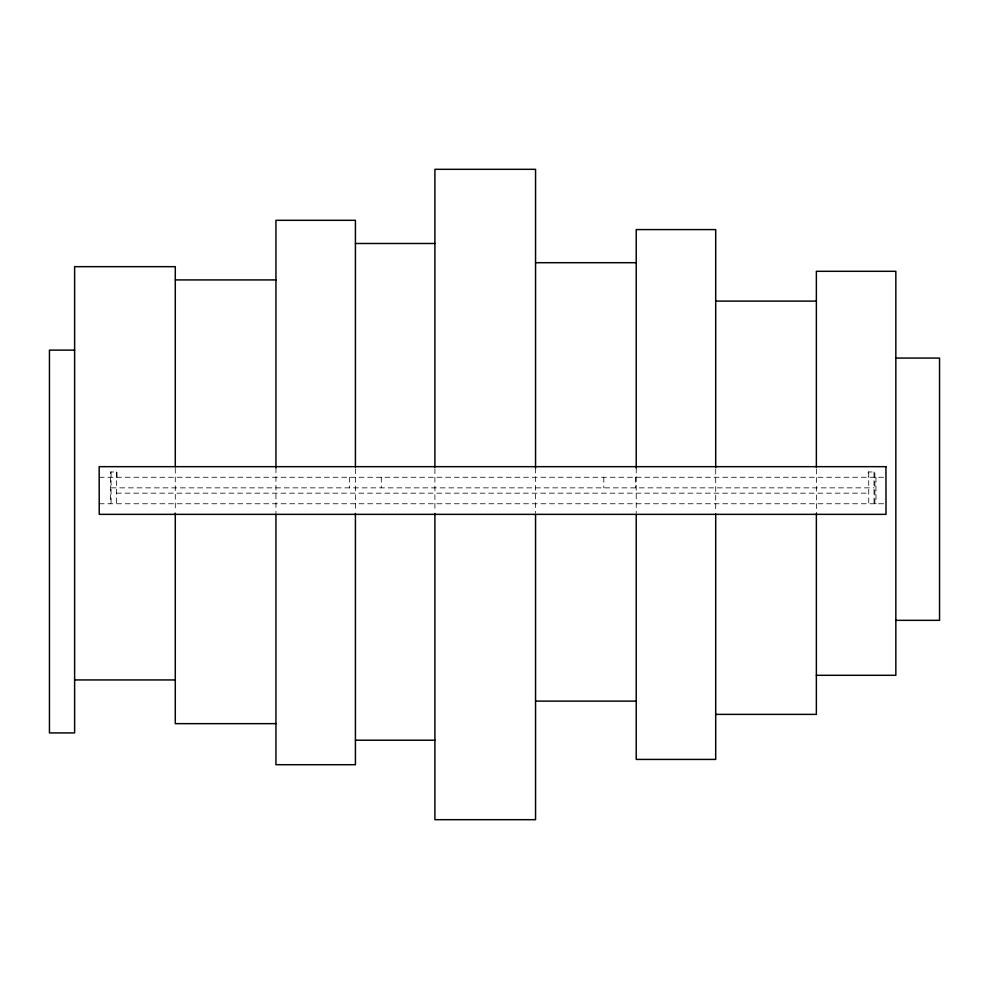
<?xml version="1.0" encoding="UTF-8"?>
<svg xmlns="http://www.w3.org/2000/svg" width="989" height="989" viewBox="0 0 989 989"><rect width="100%" height="100%" fill="white"/><g stroke="black" fill="none" stroke-linecap="round" stroke-linejoin="round"><path stroke-width="0.74" stroke-dasharray="4.95 3.71" d="M99.234 477.267L886.02 477.267M111.077 487.861L874.029 487.861M116.381 493.165L868.725 493.165M99.234 503.76L884.475 503.76M875.97 477.267L875.97 503.76M874.882 503.76L874.882 471.963L868.255 471.963L868.255 477.267M874.029 471.963L874.029 503.76M868.725 471.963L868.725 503.76M816.37 468.959L816.37 513.612M715.702 469.194L715.702 512.376M636.224 468.02L636.224 512.797M635.606 477.267L635.606 487.861M603.809 477.267L603.809 487.861M535.556 468.02L535.556 512.797M434.9 468.712L434.9 511.906M381.284 477.267L381.284 487.861M355.422 468.712L355.422 511.906M349.5 477.267L349.5 487.861M275.943 467.884L275.943 512.574M175.288 468.341L175.288 511.597M116.999 477.267L116.999 471.963L110.385 471.963L110.385 503.76M116.381 471.963L116.381 503.76M111.077 471.963L111.077 503.76"/><path stroke-width="1.48" d="M355.422 243.492L434.9 243.492M535.556 262.703L636.224 262.703M175.288 279.924L275.943 279.924M715.702 301.113L816.37 301.113M74.62 350.118L49.45 350.118L49.45 732.923L74.62 732.923L74.62 266.671L175.288 266.671L175.288 466.808M895.836 358.067L939.55 358.067L939.55 620.338L895.836 620.338M886.02 466.672L99.16 466.672L99.234 514.354L886.02 514.354L885.946 466.672M816.37 675.302L895.836 675.302L895.836 271.307L816.37 271.307L816.37 467.426M74.62 679.938L175.288 679.938M535.556 701.127L636.224 701.127M715.702 714.379L816.37 714.379L816.37 513.612M275.943 723.651L175.288 723.651L175.288 513.13M355.422 740.205L434.9 740.205M715.702 467.649L715.702 229.584L636.224 229.584L636.224 468.02M715.702 513.909L715.702 759.416L636.224 759.416L636.224 514.342M535.556 468.02L535.556 169.317L434.9 169.317L434.9 467.167M535.556 514.342L535.556 819.683L434.9 819.683L434.9 513.452M355.422 467.167L355.422 220.312L275.943 220.312L275.943 467.884M355.422 513.452L355.422 764.707L275.943 764.707L275.943 514.107"/></g></svg>
